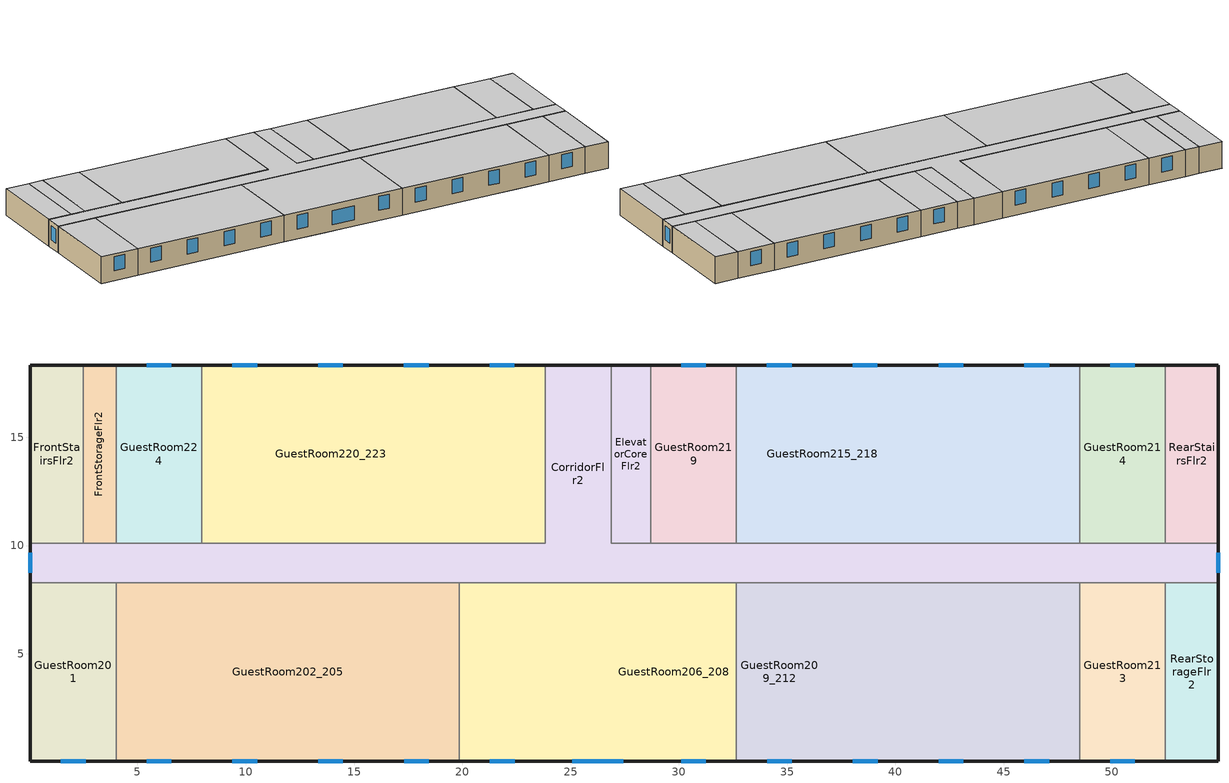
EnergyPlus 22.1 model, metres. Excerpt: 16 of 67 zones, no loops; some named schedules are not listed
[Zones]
RearStairsFlr2
 floor to RearStairsFlr1 (int_slab_floor): 54.91,10.11 52.47,10.11 52.47,18.34 54.91,18.34 z3.35
 wall outside (nonres_ext_wall_mid): 54.91,10.11 54.91,18.34 52.47,18.34 z3.35:6.1
 wall to GuestRoom214 (int_wall): 52.47,18.34 52.47,10.11 z3.35:6.1
 wall to CorridorFlr2 (int_wall): 52.47,10.11 54.91,10.11 z3.35:6.1
 ceiling to RearStairsFlr3 (int_slab_ceiling): 52.47,10.11 54.91,10.11 54.91,18.34 52.47,18.34 z6.1
CorridorFlr2
 floor to CorridorFlr1 (int_slab_floor): 54.91,8.28 0.05,8.28 0.05,10.11 23.82,10.11 23.82,18.34 26.87,18.34 26.87,10.11 54.91,10.11 z3.35
 wall outside (nonres_ext_wall_mid): 54.91,8.28 54.91,10.11 / 26.87,18.34 23.82,18.34 / 0.05,10.11 0.05,8.28 z3.35:6.1
 wall to GuestRoom214 (int_wall): 52.47,10.11 48.51,10.11 z3.35:6.1
 wall to GuestRoom215_218 (int_wall): 48.51,10.11 32.66,10.11 z3.35:6.1
 wall to GuestRoom219 (int_wall): 32.66,10.11 28.7,10.11 z3.35:6.1
 wall to ElevatorCoreFlr2 (int_wall): 28.7,10.11 26.87,10.11 26.87,18.34 z3.35:6.1
 wall to GuestRoom220_223 (int_wall): 23.82,18.34 23.82,10.11 7.97,10.11 z3.35:6.1
 wall to GuestRoom224 (int_wall): 7.97,10.11 4.01,10.11 z3.35:6.1
 wall to FrontStorageFlr2 (int_wall): 4.01,10.11 2.49,10.11 z3.35:6.1
 wall to FrontStairsFlr2 (int_wall): 2.49,10.11 0.05,10.11 z3.35:6.1
 wall to GuestRoom201 (int_wall): 0.05,8.28 4.01,8.28 z3.35:6.1
 wall to GuestRoom202_205 (int_wall): 4.01,8.28 19.86,8.28 z3.35:6.1
 wall to GuestRoom206_208 (int_wall): 19.86,8.28 32.66,8.28 z3.35:6.1
 wall to GuestRoom209_212 (int_wall): 32.66,8.28 48.51,8.28 z3.35:6.1
 wall to GuestRoom213 (int_wall): 48.51,8.28 52.47,8.28 z3.35:6.1
 wall to RearStorageFlr2 (int_wall): 52.47,8.28 54.91,8.28 z3.35:6.1
 window (NonresWindow_U_0.51_SHGC_0.218): 54.91,8.73 54.91,9.66 / 0.05,9.66 0.05,8.73 z4.19:5.61
 ceiling to CorridorFlr3 (int_slab_ceiling): 0.05,8.28 54.91,8.28 54.91,10.11 26.87,10.11 26.87,18.34 23.82,18.34 23.82,10.11 0.05,10.11 z6.1
GuestRoom206_208
 floor to CorridorFlr1 (int_slab_floor): 26.87,0.05 23.82,0.05 23.82,8.28 26.87,8.28 z3.35
 floor to RestroomFlr1 (int_slab_floor): 23.82,0.05 19.86,0.05 19.86,8.28 23.82,8.28 z3.35
 floor to MeetingRoomFlr1 (int_slab_floor): 32.66,0.05 26.87,0.05 26.87,8.28 32.66,8.28 z3.35
 wall outside (res_ext_wall_mid): 19.86,0.05 32.66,0.05 z3.35:6.1
 wall to GuestRoom202_205 (int_wall): 19.86,8.28 19.86,0.05 z3.35:6.1
 wall to GuestRoom209_212 (int_wall): 32.66,0.05 32.66,8.28 z3.35:6.1
 window (ResWindow_U_0.51_SHGC_0.218): 21.27,0.05 22.41,0.05 / 30.11,0.05 31.25,0.05 z4.38:5.82; 25.08,0.05 27.44,0.05 z4:5.45
 ceiling to GuestRoom306_308 (int_slab_ceiling): 19.86,0.05 32.66,0.05 32.66,8.28 19.86,8.28 z6.1
RearStorageFlr2
 floor to RearStorageFlr1 (int_slab_floor): 54.91,0.05 52.47,0.05 52.47,8.28 54.91,8.28 z3.35
 wall outside (nonres_ext_wall_mid): 52.47,0.05 54.91,0.05 54.91,8.28 z3.35:6.1
 wall to GuestRoom213 (int_wall): 52.47,8.28 52.47,0.05 z3.35:6.1
 ceiling to RearStorageFlr3 (int_slab_ceiling): 52.47,0.05 54.91,0.05 54.91,8.28 52.47,8.28 z6.1
GuestRoom201
 floor to FrontLoungeFlr1 (int_slab_floor): 4.01,0.05 0.05,0.05 0.05,8.28 4.01,8.28 z3.35
 wall outside (res_ext_wall_mid): 0.05,8.28 0.05,0.05 4.01,0.05 z3.35:6.1
 wall to GuestRoom202_205 (int_wall): 4.01,0.05 4.01,8.28 z3.35:6.1
 window (ResWindow_U_0.51_SHGC_0.218): 1.46,0.05 2.6,0.05 z4.38:5.82
 ceiling to GuestRoom301 (int_slab_ceiling): 0.05,0.05 4.01,0.05 4.01,8.28 0.05,8.28 z6.1
GuestRoom202_205
 floor to FrontLoungeFlr1 (int_slab_floor): 19.86,0.05 4.01,0.05 4.01,8.28 19.86,8.28 z3.35
 wall outside (res_ext_wall_mid): 4.01,0.05 19.86,0.05 z3.35:6.1
 window (ResWindow_U_0.51_SHGC_0.218): 5.42,0.05 6.56,0.05 / 9.39,0.05 10.53,0.05 / 13.35,0.05 14.49,0.05 / 17.31,0.05 18.45,0.05 z4.38:5.82
 ceiling to GuestRoom302_305 (int_slab_ceiling): 4.01,0.05 19.86,0.05 19.86,8.28 4.01,8.28 z6.1
GuestRoom209_212
 floor to MeetingRoomFlr1 (int_slab_floor): 36.62,0.05 32.66,0.05 32.66,8.28 36.62,8.28 z3.35
 floor to MechanicalRoomFlr1 (int_slab_floor): 40.59,0.05 36.62,0.05 36.62,8.28 40.59,8.28 z3.35
 floor to GuestRoom101 (int_slab_floor): 44.55,0.05 40.59,0.05 40.59,8.28 44.55,8.28 z3.35
 floor to GuestRoom102 (int_slab_floor): 48.51,0.05 44.55,0.05 44.55,8.28 48.51,8.28 z3.35
 wall outside (res_ext_wall_mid): 32.66,0.05 48.51,0.05 z3.35:6.1
 wall to GuestRoom213 (int_wall): 48.51,0.05 48.51,8.28 z3.35:6.1
 window (ResWindow_U_0.51_SHGC_0.218): 34.07,0.05 35.22,0.05 / 38.04,0.05 39.18,0.05 / 42,0.05 43.14,0.05 / 45.96,0.05 47.1,0.05 z4.38:5.82
 ceiling to GuestRoom309_312 (int_slab_ceiling): 32.66,0.05 48.51,0.05 48.51,8.28 32.66,8.28 z6.1
GuestRoom213
 floor to GuestRoom103 (int_slab_floor): 52.47,0.05 48.51,0.05 48.51,8.28 52.47,8.28 z3.35
 wall outside (res_ext_wall_mid): 48.51,0.05 52.47,0.05 z3.35:6.1
 window (ResWindow_U_0.51_SHGC_0.218): 49.92,0.05 51.07,0.05 z4.38:5.82
 ceiling to GuestRoom313 (int_slab_ceiling): 48.51,0.05 52.47,0.05 52.47,8.28 48.51,8.28 z6.1
GuestRoom214
 floor to GuestRoom104 (int_slab_floor): 52.47,10.11 48.51,10.11 48.51,18.34 52.47,18.34 z3.35
 wall outside (res_ext_wall_mid): 52.47,18.34 48.51,18.34 z3.35:6.1
 wall to GuestRoom215_218 (int_wall): 48.51,18.34 48.51,10.11 z3.35:6.1
 window (ResWindow_U_0.51_SHGC_0.218): 51.06,18.34 49.92,18.34 z4.38:5.82
 ceiling to GuestRoom314 (int_slab_ceiling): 48.51,10.11 52.47,10.11 52.47,18.34 48.51,18.34 z6.1
GuestRoom215_218
 floor to GuestRoom105 (int_slab_floor): 48.51,10.11 44.55,10.11 44.55,18.34 48.51,18.34 z3.35
 floor to EmployeeLoungeFlr1 (int_slab_floor): 44.55,10.11 40.59,10.11 40.59,18.34 44.55,18.34 z3.35
 floor to LaundryRoomFlr1 (int_slab_floor): 40.59,10.11 32.66,10.11 32.66,18.34 40.59,18.34 z3.35
 wall outside (res_ext_wall_mid): 48.51,18.34 32.66,18.34 z3.35:6.1
 wall to GuestRoom219 (int_wall): 32.66,18.34 32.66,10.11 z3.35:6.1
 window (ResWindow_U_0.51_SHGC_0.218): 47.1,18.34 45.96,18.34 / 43.14,18.34 42,18.34 / 39.18,18.34 38.03,18.34 / 35.21,18.34 34.07,18.34 z4.38:5.82
 ceiling to GuestRoom315_318 (int_slab_ceiling): 32.66,10.11 48.51,10.11 48.51,18.34 32.66,18.34 z6.1
GuestRoom219
 floor to LaundryRoomFlr1 (int_slab_floor): 32.66,10.11 28.7,10.11 28.7,18.34 32.66,18.34 z3.35
 wall outside (res_ext_wall_mid): 32.66,18.34 28.7,18.34 z3.35:6.1
 wall to ElevatorCoreFlr2 (int_wall): 28.7,18.34 28.7,10.11 z3.35:6.1
 window (ResWindow_U_0.51_SHGC_0.218): 31.25,18.34 30.11,18.34 z4.38:5.82
 ceiling to GuestRoom319 (int_slab_ceiling): 28.7,10.11 32.66,10.11 32.66,18.34 28.7,18.34 z6.1
ElevatorCoreFlr2
 floor to ElevatorCoreFlr1 (int_slab_floor): 28.7,10.11 26.87,10.11 26.87,18.34 28.7,18.34 z3.35
 wall outside (nonres_ext_wall_mid): 28.7,18.34 26.87,18.34 z3.35:6.1
 ceiling to ElevatorCoreFlr3 (int_slab_ceiling): 26.87,10.11 28.7,10.11 28.7,18.34 26.87,18.34 z6.1
GuestRoom220_223
 floor to ExerciseCenterFlr1 (int_slab_floor): 23.82,10.11 19.86,10.11 19.86,18.34 23.82,18.34 z3.35
 floor to FrontOfficeFlr1 (int_slab_floor): 19.86,10.11 7.97,10.11 7.97,18.34 19.86,18.34 z3.35
 wall outside (res_ext_wall_mid): 23.82,18.34 7.97,18.34 z3.35:6.1
 wall to GuestRoom224 (int_wall): 7.97,18.34 7.97,10.11 z3.35:6.1
 window (ResWindow_U_0.51_SHGC_0.218): 22.41,18.34 21.27,18.34 / 18.45,18.34 17.31,18.34 / 14.49,18.34 13.34,18.34 / 10.52,18.34 9.38,18.34 z4.38:5.82
 ceiling to GuestRoom320_323 (int_slab_ceiling): 7.97,10.11 23.82,10.11 23.82,18.34 7.97,18.34 z6.1
GuestRoom224
 floor to FrontOfficeFlr1 (int_slab_floor): 7.97,10.11 4.01,10.11 4.01,18.34 7.97,18.34 z3.35
 wall outside (res_ext_wall_mid): 7.97,18.34 4.01,18.34 z3.35:6.1
 wall to FrontStorageFlr2 (int_wall): 4.01,18.34 4.01,10.11 z3.35:6.1
 window (ResWindow_U_0.51_SHGC_0.218): 6.56,18.34 5.42,18.34 z4.38:5.82
 ceiling to GuestRoom324 (int_slab_ceiling): 4.01,10.11 7.97,10.11 7.97,18.34 4.01,18.34 z6.1
FrontStairsFlr2
 floor to FrontStairsFlr1 (int_slab_floor): 2.49,10.11 0.05,10.11 0.05,18.34 2.49,18.34 z3.35
 wall outside (nonres_ext_wall_mid): 2.49,18.34 0.05,18.34 0.05,10.11 z3.35:6.1
 wall to FrontStorageFlr2 (int_wall): 2.49,10.11 2.49,18.34 z3.35:6.1
 ceiling to FrontStairsFlr3 (int_slab_ceiling): 0.05,10.11 2.49,10.11 2.49,18.34 0.05,18.34 z6.1
FrontStorageFlr2
 floor to FrontStorageFlr1 (int_slab_floor): 4.01,10.11 2.49,10.11 2.49,18.34 4.01,18.34 z3.35
 wall outside (nonres_ext_wall_mid): 4.01,18.34 2.49,18.34 z3.35:6.1
 ceiling to FrontStorageFlr3 (int_slab_ceiling): 2.49,10.11 4.01,10.11 4.01,18.34 2.49,18.34 z6.1
[Building]
HotelSmall: North Axis {deg}=180; Terrain=Suburbs; Loads Convergence Tolerance Value {W}=0.04; Temperature Convergence Tolerance Value {deltaC}=0.4; Solar Distribution=FullExterior; Maximum Number of Warmup Days=25; Minimum Number of Warmup Days=6
[Site:Location]
Site:Location=Ho.Chi.Minh.City-Tan.Son.Nhat.AP_VNM WMO=489000; Latitude {N+ S-}=10.82; Longitude {W- E+}=106.67; Time Zone Relative to GMT {GMT+/-}=7; Elevation {m}=5
[SizingPeriod:DesignDay] Day of Month=21; Dry-Bulb Temperature Range Modifier Type=DefaultMultipliers; Humidity Condition Type=Wetbulb; Barometric Pressure {Pa}=101265; Rain {Yes/No}=No; Snow on ground {Yes/No}=No; Daylight Savings Time Indicator=No
Name | Month | Day Type | Maximum Dry-Bulb Temperature {C} | Daily Dry-Bulb Temperature Range {C} | Wetbulb at Maximum Dry-Bulb {C} | Wind Speed {m/s} design conditions vs. traditional 6.71 m/s (15 mph) | Wind Direction {Degrees; N=0, S=180} | Solar Model Indicator | Clearness {0.0 to 1.1} | Wind Speed {m/s} design conditions vs. traditional 3.35 m/s (7mph) | ASHRAE Clear Sky Optical Depth for Beam Irradiance (taub) | ASHRAE Clear Sky Optical Depth for Diffuse Irradiance (taud)
Ho.Chi.Minh.City-Tan.Son.Nhat.AP_VNM Ann Htg 99.6% Condns DB | 12 | WinterDesignDay | 20.1 | 0 | 20.1 | 1.8 | 0 | ASHRAEClearSky | 0
Ho.Chi.Minh.City-Tan.Son.Nhat.AP_VNM Ann Clg .4% Condns DB=>MWB | 4 | SummerDesignDay | 35.2 | 8.5 | 25.8 |  | 160 | ASHRAETau |  | 4.1 | 0.542 | 1.901
[Site:WaterMainsTemperature]
Calculation Method=Correlation; Annual average outdoor air temperature {C}=27.6; Maximum difference in monthly average outdoor air temperatures {C}=3.2
[Site:GroundTemperature:FCfactorMethod]
January Ground Temperature {C}=26.9; February Ground Temperature {C}=26.7; March Ground Temperature {C}=26; April Ground Temperature {C}=26.4; May Ground Temperature {C}=27.5; June Ground Temperature {C}=28.3; July Ground Temperature {C}=29.2; August Ground Temperature {C}=29; September Ground Temperature {C}=28.9; October Ground Temperature {C}=27.2; November Ground Temperature {C}=27.5; December Ground Temperature {C}=27.6
[Material:NoMass]
CP02 CARPET PAD: VeryRough, 0.21648, 0.9, 0.7, 0.8
Nonres_Exterior_Wall_Insulation_mid; Res_Exterior_Wall_Insulation_mid: MediumSmooth, 0.727209, 0.9, 0.7, 0.7
[Construction]
int_wall: G01 13mm gypsum board, G01 13mm gypsum board
int_slab_floor: 100mm Normalweight concrete floor, CP02 CARPET PAD
int_slab_ceiling: CP02 CARPET PAD, 100mm Normalweight concrete floor
nonres_ext_wall_mid: F07 25mm stucco, G01 16mm gypsum board, Nonres_Exterior_Wall_Insulation_mid, G01 16mm gypsum board
res_ext_wall_mid: F07 25mm stucco, G01 16mm gypsum board, Res_Exterior_Wall_Insulation_mid, G01 16mm gypsum board
NonresWindow_U_0.51_SHGC_0.218: Glazing Layer
ResWindow_U_0.51_SHGC_0.218: Residential Window Glazing Layer
[Material]
Name | Roughness | Thickness {m} | Conductivity {W/m-K} | Density {kg/m3} | Specific Heat {J/kg-K} | Thermal Absorptance | Solar Absorptance | Visible Absorptance | Absorptance:Thermal | Absorptance:Solar | Absorptance:Visible
F07 25mm stucco | Smooth | 0.0254 | 0.72 | 1856 | 840 | 0.9 | 0.7 | 0.7
G01 13mm gypsum board | Smooth | 0.0127 | 0.16 | 800 | 1090 |  |  |  | 0.9 | 0.7 | 0.5
G01 16mm gypsum board | MediumSmooth | 0.0159 | 0.16 | 800 | 1090
100mm Normalweight concrete floor | MediumRough | 0.1016 | 2.31 | 2322 | 832
[WindowMaterial:SimpleGlazingSystem] U-Factor {W/m2-K}=2.89591; Solar Heat Gain Coefficient=0.218; Visible Transmittance=0.2398
Glazing Layer; Residential Window Glazing Layer
[Zone] Type=1; Multiplier=1
RearStairsFlr2; CorridorFlr2; RearStorageFlr2; GuestRoom201; GuestRoom202_205; GuestRoom206_208; GuestRoom209_212; GuestRoom213; GuestRoom214; GuestRoom215_218; ElevatorCoreFlr2; GuestRoom219; GuestRoom220_223; GuestRoom224; FrontStorageFlr2; FrontStairsFlr2
[People] Number of People Calculation Method=People; Fraction Radiant=0.3; Sensible Heat Fraction=autocalculate; Activity Level Schedule=Activity_Sch; Mean Radiant Temperature Calculation Type=ZoneAveraged
Name | Zone or ZoneList or Space or SpaceList | Number of People Schedule | Number of People
CorridorFlr2_People | CorridorFlr2 | AlwaysOff | 6.75
ElevatorCoreFlr2_People | ElevatorCoreFlr2 | AlwaysOff | 0.243
FrontStairsFlr2_People | FrontStairsFlr2 | AlwaysOff | 1.08
FrontStorageFlr2_People | FrontStorageFlr2 | AlwaysOff | 0.27
GuestRoom201_People | GuestRoom201 | AlwaysOff | 1.5
GuestRoom202_205_People | GuestRoom202_205 | GuestRoom_Occ_Sch | 6
GuestRoom206_208_People | GuestRoom206_208 | GuestRoom_Occ_Sch | 4.5
GuestRoom209_212_People | GuestRoom209_212 | GuestRoom_Occ_Sch | 6
GuestRoom213_People | GuestRoom213 | GuestRoom_Occ_Sch | 1.5
GuestRoom214_People | GuestRoom214 | GuestRoom_Occ_Sch | 1.5
GuestRoom215_218_People | GuestRoom215_218 | AlwaysOff | 6
GuestRoom219_People | GuestRoom219 | GuestRoom_Occ_Sch | 1.5
GuestRoom220_223_People | GuestRoom220_223 | GuestRoom_Occ_Sch | 6
GuestRoom224_People | GuestRoom224 | GuestRoom_Occ_Sch | 1.5
RearStairsFlr2_People | RearStairsFlr2 | AlwaysOff | 1.08
RearStorageFlr2_People | RearStorageFlr2 | AlwaysOff | 0.432
[Lights] Design Level Calculation Method=Watts/Area; Lighting Level {W}=0; Return Air Fraction=0; Fraction Radiant=0.7; Fraction Visible=0.2; Fraction Replaceable=1
Name | Zone or ZoneList or Space or SpaceList | Schedule | Watts per Zone Floor Area {W/m2}
CorridorFlr2_Lights | CorridorFlr2 | ltg_sch_corridor | 5.29584
ElevatorCoreFlr2_Lights | ElevatorCoreFlr2 | ltg_sch_elevator | 0
FrontStairsFlr2_Lights | FrontStairsFlr2 | ltg_sch_stair | 5.27431
FrontStorageFlr2_Lights | FrontStorageFlr2 | ltg_sch_storage | 4.16025
GuestRoom201_Lights | GuestRoom201 | alwaysoff | 4.4132
GuestRoom202_205_Lights | GuestRoom202_205 | ltg_sch_guestroom | 4.4132
GuestRoom206_208_Lights | GuestRoom206_208 | ltg_sch_guestroom | 4.4132
GuestRoom209_212_Lights | GuestRoom209_212 | ltg_sch_guestroom | 4.4132
GuestRoom213_Lights | GuestRoom213 | ltg_sch_guestroom | 4.4132
GuestRoom214_Lights | GuestRoom214 | ltg_sch_guestroom | 4.4132
GuestRoom215_218_Lights | GuestRoom215_218 | alwaysoff | 4.4132
GuestRoom219_Lights | GuestRoom219 | ltg_sch_guestroom | 4.4132
GuestRoom220_223_Lights | GuestRoom220_223 | ltg_sch_guestroom | 4.4132
GuestRoom224_Lights | GuestRoom224 | ltg_sch_guestroom | 4.4132
RearStairsFlr2_Lights | RearStairsFlr2 | ltg_sch_stair | 5.27431
RearStorageFlr2_Lights | RearStorageFlr2 | ltg_sch_storage | 4.16025
[ElectricEquipment] Fraction Latent=0; Fraction Radiant=0.5; Fraction Lost=0
Name | Zone or ZoneList or Space or SpaceList | Schedule | Design Level Calculation Method | Design Level {W} | Watts per Zone Floor Area {W/m2}
CorridorFlr2_PlugLoad | CorridorFlr2 | AlwaysOff | EquipmentLevel | 0
ElevatorCoreFlr2_PlugLoad | ElevatorCoreFlr2 | AlwaysOff | EquipmentLevel | 0
FrontStairsFlr2_PlugLoad | FrontStairsFlr2 | AlwaysOff | EquipmentLevel | 0
FrontStorageFlr2_PlugLoad | FrontStorageFlr2 | AlwaysOff | EquipmentLevel | 0
GuestRoom201_PlugLoad | GuestRoom201 | AlwaysOff | Watts/Area |  | 11.8935
GuestRoom202_205_PlugLoad | GuestRoom202_205 | Guestroom_Eqp_Sch_Adva | Watts/Area |  | 11.8935
GuestRoom206_208_PlugLoad | GuestRoom206_208 | Guestroom_Eqp_Sch_Adva | Watts/Area |  | 11.8935
GuestRoom209_212_PlugLoad | GuestRoom209_212 | Guestroom_Eqp_Sch_Adva | Watts/Area |  | 11.8935
GuestRoom213_PlugLoad | GuestRoom213 | Guestroom_Eqp_Sch_Adva | Watts/Area |  | 11.8935
GuestRoom214_PlugLoad | GuestRoom214 | Guestroom_Eqp_Sch_Adva | Watts/Area |  | 11.8935
GuestRoom215_218_PlugLoad | GuestRoom215_218 | AlwaysOff | Watts/Area |  | 11.8935
GuestRoom219_PlugLoad | GuestRoom219 | Guestroom_Eqp_Sch_Adva | Watts/Area |  | 11.8935
GuestRoom220_223_PlugLoad | GuestRoom220_223 | Guestroom_Eqp_Sch_Adva | Watts/Area |  | 11.8935
GuestRoom224_PlugLoad | GuestRoom224 | Guestroom_Eqp_Sch_Adva | Watts/Area |  | 11.8935
RearStairsFlr2_PlugLoad | RearStairsFlr2 | AlwaysOff | EquipmentLevel | 0
RearStorageFlr2_PlugLoad | RearStorageFlr2 | AlwaysOff | EquipmentLevel | 0
[ZoneInfiltration:DesignFlowRate] Design Flow Rate Calculation Method=Flow/ExteriorWallArea; Design Flow Rate {m3/s}=0; Flow per Exterior Surface Area {m3/s-m2}=0.000569572; Constant Term Coefficient=0; Temperature Term Coefficient=0; Velocity Term Coefficient=0.224; Velocity Squared Term Coefficient=0
Name | Zone or ZoneList | Schedule
CorridorFlr2_Infiltration | CorridorFlr2 | AlwaysOn
ElevatorCoreFlr2_Infiltration | ElevatorCoreFlr2 | AlwaysOn
FrontStairsFlr2_Infiltration | FrontStairsFlr2 | AlwaysOn
FrontStorageFlr2_Infiltration | FrontStorageFlr2 | AlwaysOn
GuestRoom201_Infiltration | GuestRoom201 | GuestRoom_Infil_Sch
GuestRoom202_205_Infiltration | GuestRoom202_205 | GuestRoom_Infil_Sch
GuestRoom206_208_Infiltration | GuestRoom206_208 | GuestRoom_Infil_Sch
GuestRoom209_212_Infiltration | GuestRoom209_212 | GuestRoom_Infil_Sch
GuestRoom213_Infiltration | GuestRoom213 | GuestRoom_Infil_Sch
GuestRoom214_Infiltration | GuestRoom214 | GuestRoom_Infil_Sch
GuestRoom215_218_Infiltration | GuestRoom215_218 | GuestRoom_Infil_Sch
GuestRoom219_Infiltration | GuestRoom219 | GuestRoom_Infil_Sch
GuestRoom220_223_Infiltration | GuestRoom220_223 | GuestRoom_Infil_Sch
GuestRoom224_Infiltration | GuestRoom224 | GuestRoom_Infil_Sch
RearStairsFlr2_Infiltration | RearStairsFlr2 | AlwaysOn
RearStorageFlr2_Infiltration | RearStorageFlr2 | AlwaysOn
[Exterior:Lights]
Exterior_Lights: Schedule=Exterior_Lgt_ALWAYS_ON; Design Level {W}=3318.89; Control Option=AstronomicalClock
[Sizing:Zone] Zone Cooling Design Supply Air Temperature Input Method=SupplyAirTemperature; Zone Cooling Design Supply Air Temperature {C}=14; Zone Heating Design Supply Air Temperature Input Method=SupplyAirTemperature; Zone Heating Design Supply Air Temperature {C}=50; Zone Cooling Design Supply Air Humidity Ratio {kg-H2O/kg-air}=0.008; Zone Heating Design Supply Air Humidity Ratio {kgWater/kgDryAir}=0.008; Cooling Design Air Flow Method=DesignDay; Cooling Design Air Flow Rate {m3/s}=0; Cooling Minimum Air Flow Fraction=0; Heating Design Air Flow Method=DesignDay; Heating Design Air Flow Rate {m3/s}=0
Name | Design Specification Outdoor Air Object
GuestRoom201 | SZ DSOA GuestRoom201
GuestRoom202_205 | SZ DSOA GuestRoom202_205
GuestRoom206_208 | SZ DSOA GuestRoom206_208
GuestRoom209_212 | SZ DSOA GuestRoom209_212
GuestRoom213 | SZ DSOA GuestRoom213
GuestRoom214 | SZ DSOA GuestRoom214
GuestRoom215_218 | SZ DSOA GuestRoom215_218
GuestRoom219 | SZ DSOA GuestRoom219
GuestRoom220_223 | SZ DSOA GuestRoom220_223
GuestRoom224 | SZ DSOA GuestRoom224
CorridorFlr2 | SZ DSOA CorridorFlr2
FrontStairsFlr2 | SZ DSOA FrontStairsFlr2
RearStairsFlr2 | SZ DSOA RearStairsFlr2
[ZoneControl:Thermostat] Control Type Schedule=COMPACT HVAC-ALWAYS 4
Name | Zone or ZoneList | Control 1
GuestRoom201 Thermostat | GuestRoom201 | VacGuestRoom Thermostat Dual SP Control
GuestRoom202_205 Thermostat | GuestRoom202_205 | N OccGuestRoom Thermostat Dual SP Control
GuestRoom206_208 Thermostat | GuestRoom206_208 | N OccGuestRoom Thermostat Dual SP Control
GuestRoom209_212 Thermostat | GuestRoom209_212 | N OccGuestRoom Thermostat Dual SP Control
GuestRoom213 Thermostat | GuestRoom213 | N OccGuestRoom Thermostat Dual SP Control
GuestRoom214 Thermostat | GuestRoom214 | S OccGuestRoom Thermostat Dual SP Control
GuestRoom215_218 Thermostat | GuestRoom215_218 | VacGuestRoom Thermostat Dual SP Control
GuestRoom219 Thermostat | GuestRoom219 | S OccGuestRoom Thermostat Dual SP Control
GuestRoom220_223 Thermostat | GuestRoom220_223 | S OccGuestRoom Thermostat Dual SP Control
GuestRoom224 Thermostat | GuestRoom224 | S OccGuestRoom Thermostat Dual SP Control
CorridorFlr2 Thermostat | CorridorFlr2 | CommonArea Thermostat Dual SP Control
[ZoneVentilation:WindandStackOpenArea] Opening Area {m2}=0.0021; Opening Area Fraction Schedule=Sliding_Doors_Ventilation_Availability_SCH; Opening Effectiveness=autocalculate; Height Difference {m}=5.7909; Discharge Coefficient for Opening=autocalculate; Minimum Indoor Temperature {C}=18.89; Maximum Indoor Temperature {C}=25.56; Delta Temperature {deltaC}=-100; Minimum Outdoor Temperature {C}=15.56; Maximum Outdoor Temperature {C}=23.89; Maximum Wind Speed {m/s}=40
Name | Zone | Effective Angle {deg}
GuestRoom202_205 Sliding Door Ventilation | GuestRoom202_205 | 0
GuestRoom206_208 Sliding Door Ventilation | GuestRoom206_208 | 0
GuestRoom209_212 Sliding Door Ventilation | GuestRoom209_212 | 0
GuestRoom213 Sliding Door Ventilation | GuestRoom213 | 0
GuestRoom214 Sliding Door Ventilation | GuestRoom214 | 180
GuestRoom219 Sliding Door Ventilation | GuestRoom219 | 180
GuestRoom220_223 Sliding Door Ventilation | GuestRoom220_223 | 180
GuestRoom224 Sliding Door Ventilation | GuestRoom224 | 180
